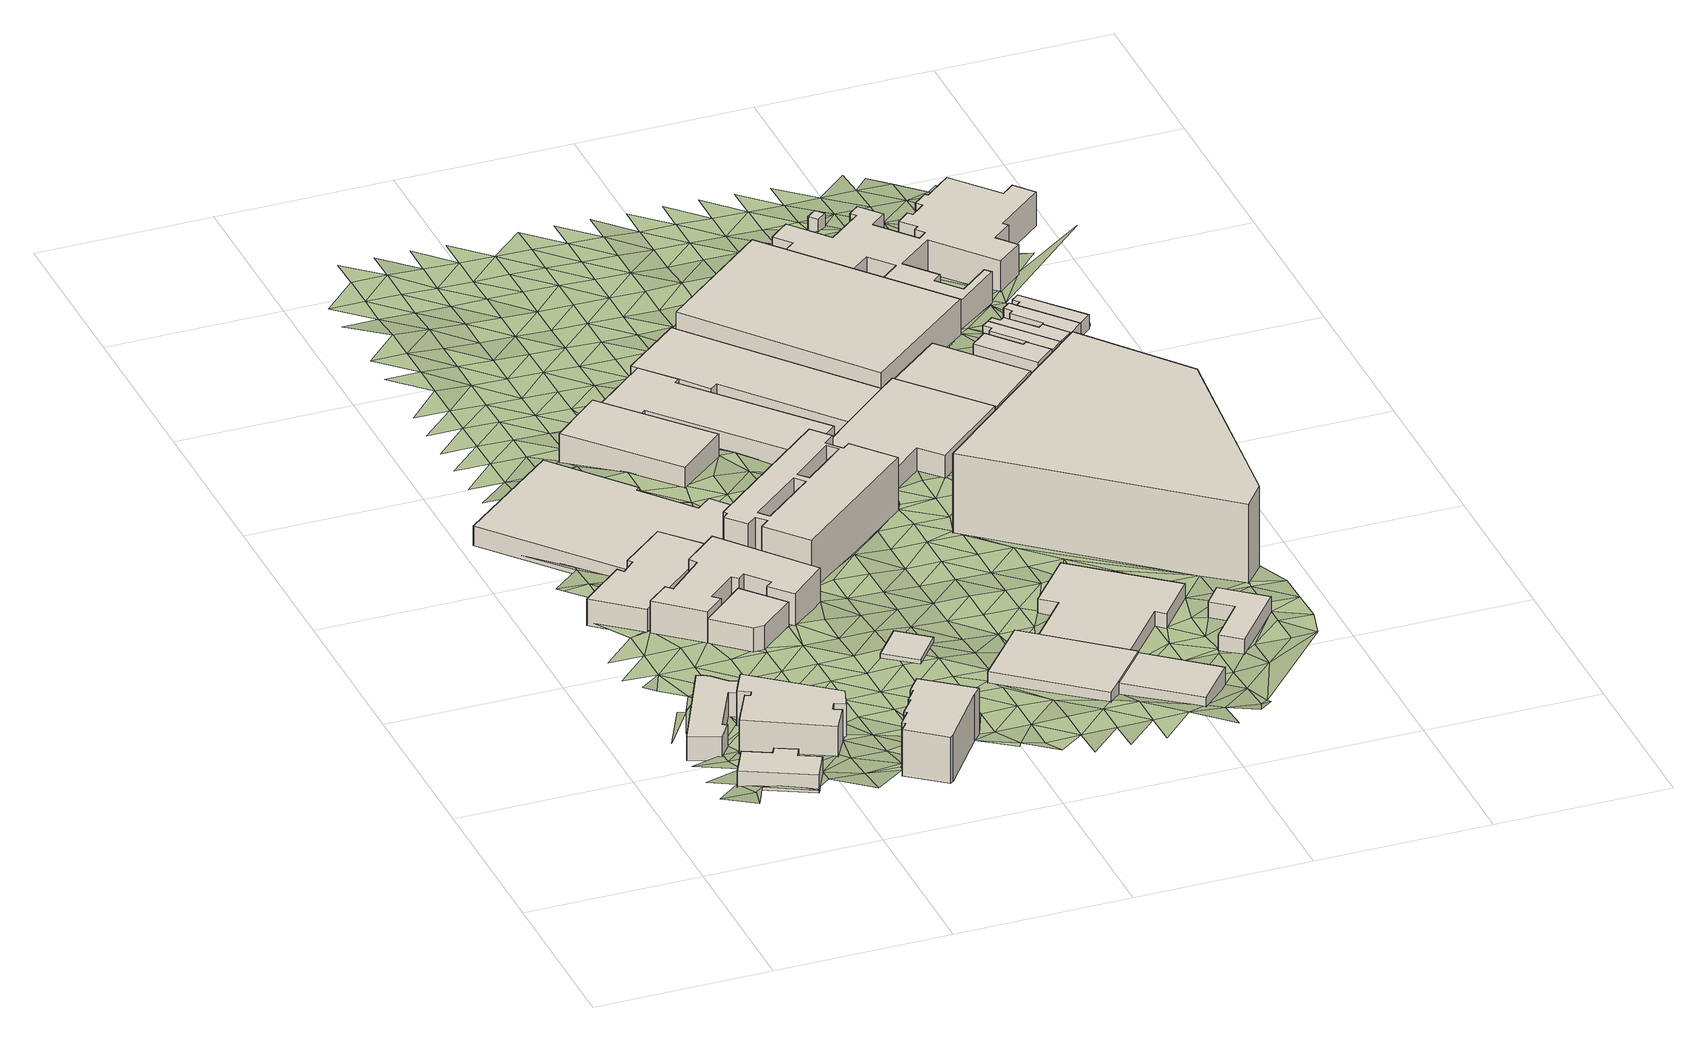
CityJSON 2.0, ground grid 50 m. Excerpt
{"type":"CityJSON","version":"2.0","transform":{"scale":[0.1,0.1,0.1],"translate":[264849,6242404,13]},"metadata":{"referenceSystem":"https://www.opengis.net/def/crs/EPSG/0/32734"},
"CityObjects":{
"building1":{"type":"Building","attributes":{"address":"2 Hares Avenue Salt River Cape Town","building":"house","building:levels":"1","footprint":{"type":"Polygon"},"plus_code":"C6XRXVXC+XCX","ground_height":28.37,"building_height":4.1,"roof_height":32.47},"geometry":[{"type":"Solid","lod":"1","boundaries":[[[[0,1,2,3]],[[1,4,5,2]],[[4,6,7,5]],[[6,8,9,7]],[[8,10,11,9]],[[10,12,13,11]],[[12,14,15,13]],[[14,0,3,15]],[[3,2,5,7,9,11,13,15]],[[14,12,10,8,6,4,1,0]]]]}]},
"building2":{"type":"Building","attributes":{"address":"320 Victoria Road Salt River Cape Town","building":"yes","building:levels":"2","footprint":{"type":"Polygon"},"plus_code":"C6XCX5XC+XGW","ground_height":25.75,"building_height":6.9,"roof_height":32.65},"geometry":[{"type":"Solid","lod":"1","boundaries":[[[[16,17,18,19]],[[17,20,21,18]],[[20,22,23,21]],[[22,24,25,23]],[[24,26,27,25]],[[26,28,29,27]],[[28,30,31,29]],[[30,32,33,31]],[[32,34,35,33]],[[34,36,37,35]],[[36,38,39,37]],[[38,16,19,39]],[[19,18,21,23,25,27,29,31,33,35,37,39]],[[38,36,34,32,30,28,26,24,22,20,17,16]]]]}]},
"building3":{"type":"Building","attributes":{"address":"326 Victoria Road Salt River Cape Town","building":"apartments","building:levels":"3","footprint":{"type":"Polygon"},"plus_code":"C7X9XWX3+X8V","ground_height":26.07,"building_height":9.7,"roof_height":35.77},"geometry":[{"type":"Solid","lod":"1","boundaries":[[[[17,16,19,40,41,18]],[[16,42,43,40,19]],[[42,44,45,43]],[[44,46,47,45]],[[46,48,49,47]],[[48,50,51,49]],[[50,52,53,51]],[[52,54,55,53]],[[54,56,57,55]],[[56,58,59,57]],[[58,60,61,59]],[[60,62,63,61]],[[62,17,18,41,63]],[[41,40,43,45,47,49,51,53,55,57,59,61,63]],[[62,60,58,56,54,52,50,48,46,44,42,16,17]]]]}]},
"building4":{"type":"Building","attributes":{"address":"255 Victoria Road Salt River Cape Town","building":"retail","building:levels":"2","footprint":{"type":"Polygon"},"plus_code":"C7X2XVXG+X8X","ground_height":24.14,"building_height":6.9,"roof_height":31.04},"geometry":[{"type":"Solid","lod":"1","boundaries":[[[[64,65,66,67]],[[65,68,69,66]],[[68,70,71,69]],[[70,72,73,71]],[[72,74,75,73]],[[74,76,77,75]],[[76,78,79,77]],[[78,80,81,79]],[[80,64,67,81]],[[67,66,69,71,73,75,77,79,81]],[[80,78,76,74,72,70,68,65,64]]]]}]},
"building5":{"type":"Building","attributes":{"address":"259 Victoria Road Salt River 7925 Salt River","building":"retail","building:levels":"2","footprint":{"type":"Polygon"},"plus_code":"C7XVXCXF+XVW","ground_height":24.9,"building_height":6.9,"roof_height":31.8},"geometry":[{"type":"Solid","lod":"1","boundaries":[[[[82,83,84,85]],[[83,86,87,84]],[[86,88,89,87]],[[88,90,91,89]],[[90,92,93,91]],[[92,82,85,93]],[[85,84,87,89,91,93]],[[92,90,88,86,83,82]]]]}]},
"building6":{"type":"Building","attributes":{"building":"commercial","building:levels":"4","footprint":{"type":"Polygon"},"plus_code":"C8XXXGXQ+XJV","ground_height":27.79,"building_height":12.5,"roof_height":40.29},"geometry":[{"type":"Solid","lod":"1","boundaries":[[[[94,95,96,97,98,99]],[[95,100,101,97,96]],[[100,102,103,101]],[[102,104,105,103]],[[104,106,107,105]],[[106,108,109,107]],[[108,110,111,109]],[[110,112,113,111]],[[112,114,115,113]],[[114,116,117,115]],[[116,118,119,117]],[[118,120,121,119]],[[120,122,123,121]],[[122,94,99,98,123]],[[98,97,101,103,105,107,109,111,113,115,117,119,121,123]],[[122,120,118,116,114,112,110,108,106,104,102,100,95,94]]]]}]},
"building7":{"type":"Building","attributes":{"address":"256 Victoria Road Salt River Cape Town","building":"office","building:levels":"3","footprint":{"type":"Polygon"},"plus_code":"C8X2X6XW+X4V","ground_height":24.19,"building_height":9.7,"roof_height":33.89},"geometry":[{"type":"Solid","lod":"1","boundaries":[[[[124,125,85,126,127,84]],[[125,128,129,126,85]],[[128,130,131,129]],[[130,132,133,131]],[[132,134,135,133]],[[134,136,137,135]],[[136,138,139,137]],[[138,140,141,139]],[[140,142,143,141]],[[142,144,66,145,143]],[[144,146,67,147,145,66]],[[146,148,149,147,67]],[[148,150,151,149]],[[150,152,153,151]],[[152,154,155,153]],[[154,124,84,127,155]],[[127,126,129,131,133,135,137,139,141,143,145,147,149,151,153,155]],[[154,152,150,148,146,144,142,140,138,136,134,132,130,128,125,124]]]]}]},
"building8":{"type":"Building","attributes":{"address":"Salt River Cape Town","building":"industrial","building:levels":"1","footprint":{"type":"Polygon"},"plus_code":"C6XRXCX5+X2R","ground_height":22.35,"building_height":4.1,"roof_height":26.45},"geometry":[{"type":"Solid","lod":"1","boundaries":[[[[156,157,158,159]],[[157,160,161,158]],[[160,162,163,161]],[[162,164,165,163]],[[164,166,167,165]],[[166,168,169,167]],[[168,170,171,169]],[[170,172,173,171]],[[172,174,175,173]],[[174,176,177,175]],[[176,178,179,177]],[[178,156,159,179]],[[159,158,161,163,165,167,169,171,173,175,177,179]],[[178,176,174,172,170,168,166,164,162,160,157,156]]]]}]},
"building9":{"type":"Building","attributes":{"address":"261 Victoria Road Salt River 7925 Cape Town","building":"roof","building:levels":"1","footprint":{"type":"Polygon"},"plus_code":"C9XGX5X5+X9V","ground_height":25.87,"bottom_roof_height":28.67,"roof_height":29.97},"geometry":[{"type":"Solid","lod":"1","boundaries":[[[[180,181,182,183]],[[181,184,185,182]],[[184,186,187,185]],[[186,180,183,187]],[[183,182,185,187]],[[186,184,181,180]]]]}]},
"building10":{"type":"Building","attributes":{"address":"55 Salt River Road Salt River 7925 Cape Town","building":"industrial","building:levels":"2","footprint":{"type":"Polygon"},"plus_code":"C8X6X8XW+XHW","ground_height":21.41,"building_height":6.9,"roof_height":28.31},"geometry":[{"type":"Solid","lod":"1","boundaries":[[[[188,189,190,191]],[[189,192,193,190]],[[192,194,195,193]],[[194,188,191,195]],[[191,190,193,195]],[[194,192,189,188]]]]}]},
"building11":{"type":"Building","attributes":{"address":"Manhattan Centre 60 Hopkins Street Salt River Cape Town","building":"industrial","building:levels":"5","footprint":{"type":"Polygon"},"plus_code":"C9XWX9X2+XWV","ground_height":22.79,"building_height":15.3,"roof_height":38.09},"geometry":[{"type":"Solid","lod":"1","boundaries":[[[[196,197,198,199]],[[197,200,201,198]],[[200,202,203,201]],[[202,204,205,203]],[[204,206,207,205]],[[206,208,209,207]],[[208,210,211,209]],[[210,212,213,211]],[[212,214,215,213]],[[214,216,217,215]],[[216,218,219,217]],[[218,220,221,219]],[[220,222,223,221]],[[222,196,199,223]],[[224,225,226,227]],[[225,228,229,226]],[[228,230,231,229]],[[230,224,227,231]],[[232,233,234,235]],[[233,236,237,234]],[[236,238,239,237]],[[238,232,235,239]],[[199,198,201,203,205,207,209,211,213,215,217,219,221,223],[227,226,229,231],[235,234,237,239]],[[222,220,218,216,214,212,210,208,206,204,202,200,197,196],[230,228,225,224],[238,236,233,232]]]]}]},
"building12":{"type":"Building","attributes":{"address":"261B Victoria Road Salt River Cape Town","building":"retail","building:levels":"1","footprint":{"type":"Polygon"},"plus_code":"CFX7XMXV+XHR","ground_height":24.7,"building_height":4.1,"roof_height":28.8},"geometry":[{"type":"Solid","lod":"1","boundaries":[[[[240,241,242,243,244,245]],[[241,246,247,243,242]],[[246,248,249,247]],[[248,250,251,249]],[[250,240,245,244,251]],[[244,243,247,249,251]],[[250,248,246,241,240]]]]}]},
"building13":{"type":"Building","attributes":{"address":"51 Salt River Road Salt River Cape Town","building":"industrial","building:levels":"2","footprint":{"type":"Polygon"},"plus_code":"C9XMX4XQ+X4R","ground_height":19.55,"building_height":6.9,"roof_height":26.45},"geometry":[{"type":"Solid","lod":"1","boundaries":[[[[252,253,254,255]],[[253,256,257,254]],[[256,258,259,257]],[[258,260,261,259]],[[260,262,263,261]],[[262,264,265,263]],[[264,266,267,265]],[[266,252,255,267]],[[255,254,257,259,261,263,265,267]],[[266,264,262,260,258,256,253,252]]]]}]},
"building14":{"type":"Building","attributes":{"address":"261 Victoria Road Salt River Cape Town","building":"retail","building:levels":"1","footprint":{"type":"Polygon"},"plus_code":"CGXFXPXP+X7V","ground_height":24.33,"building_height":4.1,"roof_height":28.43},"geometry":[{"type":"Solid","lod":"1","boundaries":[[[[268,269,270,245]],[[269,271,272,270]],[[271,273,274,272]],[[273,268,245,274]],[[245,270,272,274]],[[273,271,269,268]]]]}]},
"building15":{"type":"Building","attributes":{"address":"49 Salt River Road Salt River Cape Town","building":"industrial","building:levels":"2","footprint":{"type":"Polygon"},"plus_code":"CCX8X3XQ+XXV","ground_height":19.49,"building_height":6.9,"roof_height":26.39},"geometry":[{"type":"Solid","lod":"1","boundaries":[[[[275,276,267,255]],[[276,277,278,267]],[[277,279,280,278]],[[279,281,282,280]],[[281,283,284,282]],[[283,285,286,284]],[[285,287,288,286]],[[287,275,255,288]],[[255,267,278,280,282,284,286,288]],[[287,285,283,281,279,277,276,275]]]]}]},
"building16":{"type":"Building","attributes":{"building":"industrial","building:levels":"1","footprint":{"type":"Polygon"},"plus_code":"CGX9XXXM+X8R","ground_height":22.52,"building_height":4.1,"roof_height":26.62},"geometry":[{"type":"Solid","lod":"1","boundaries":[[[[289,290,291,292]],[[290,293,294,291]],[[293,295,296,294]],[[295,297,298,296]],[[297,299,300,298]],[[299,301,302,300]],[[301,303,304,302]],[[303,289,292,304]],[[292,291,294,296,298,300,302,304]],[[303,301,299,297,295,293,290,289]]]]}]},
"building17":{"type":"Building","attributes":{"address":"48 Hopkins Street Salt River Cape Town","building":"industrial","building:levels":"2","footprint":{"type":"Polygon"},"plus_code":"CFXMX5XC+XHR","ground_height":21.11,"building_height":6.9,"roof_height":28.01},"geometry":[{"type":"Solid","lod":"1","boundaries":[[[[305,306,307,308,309,310]],[[306,311,312,313,308,307]],[[311,314,315,316,313,312]],[[314,317,318,316,315]],[[317,319,320,318]],[[319,321,322,320]],[[321,323,324,322]],[[323,325,326,324]],[[325,327,328,326]],[[327,305,310,309,328]],[[309,308,313,316,318,320,322,324,326,328]],[[327,325,323,321,319,317,314,311,306,305]]]]}]},
"building18":{"type":"Building","attributes":{"building":"yes","building:levels":"1","footprint":{"type":"Polygon"},"plus_code":"CHXWX2XQ+X2V","ground_height":23.07,"building_height":4.1,"roof_height":27.17},"geometry":[{"type":"Solid","lod":"1","boundaries":[[[[329,330,331,332]],[[330,333,334,331]],[[333,335,336,334]],[[335,337,338,336]],[[337,339,340,338]],[[339,329,332,340]],[[332,331,334,336,338,340]],[[339,337,335,333,330,329]]]]}]},
"building19":{"type":"Building","attributes":{"address":"45 Salt River Road Salt River 7925 Cape Town","building":"yes","building:levels":"3","social_facility":"workshop","footprint":{"type":"Polygon"},"plus_code":"CFXFXRX4+XHX","ground_height":19.61,"building_height":9.7,"roof_height":29.31},"geometry":[{"type":"Solid","lod":"1","boundaries":[[[[341,342,343,344]],[[342,345,346,343]],[[345,347,348,346]],[[347,341,344,348]],[[344,343,346,348]],[[347,345,342,341]]]]}]},
"building20":{"type":"Building","attributes":{"address":"The Herringbone Salt River Cape Town","building":"construction","building:levels":"8","building:flats":"398","footprint":{"type":"Polygon"},"plus_code":"CHXPXVXH+X4W","ground_height":21.78,"building_height":23.7,"roof_height":45.48},"geometry":[{"type":"Solid","lod":"1","boundaries":[[[[349,350,351,352]],[[350,353,354,351]],[[353,355,356,354]],[[355,357,358,356]],[[357,349,352,358]],[[352,351,354,356,358]],[[357,355,353,350,349]]]]}]},
"building21":{"type":"Building","attributes":{"address":"46 Hopkins Street Salt River Cape Town","building":"industrial","building:levels":"2","footprint":{"type":"Polygon"},"plus_code":"CGXMX7X9+XVR","ground_height":20.31,"building_height":6.9,"roof_height":27.21},"geometry":[{"type":"Solid","lod":"1","boundaries":[[[[359,360,361,362]],[[360,363,364,361]],[[363,365,366,364]],[[365,359,362,366]],[[362,361,364,366]],[[365,363,360,359]]]]}]},
"building22":{"type":"Building","attributes":{"address":"44 Hopkins Street Salt River Cape Town","building":"house","building:levels":"1","footprint":{"type":"Polygon"},"plus_code":"CHXPXMXG+X2R","ground_height":19.87,"building_height":4.1,"roof_height":23.97},"geometry":[{"type":"Solid","lod":"1","boundaries":[[[[367,368,369,370,371,372]],[[368,373,374,370,369]],[[373,375,376,374]],[[375,377,378,376]],[[377,379,380,378]],[[379,367,372,371,380]],[[371,370,374,376,378,380]],[[379,377,375,373,368,367]]]]}]},
"building23":{"type":"Building","attributes":{"building":"yes","building:levels":"1","footprint":{"type":"Polygon"},"plus_code":"CGXHXGX5+X9X","ground_height":15.42,"building_height":4.1,"roof_height":19.52},"geometry":[{"type":"Solid","lod":"1","boundaries":[[[[381,382,383,384]],[[382,385,386,383]],[[385,387,388,386]],[[387,381,384,388]],[[384,383,386,388]],[[387,385,382,381]]]]}]},
"building24":{"type":"Building","attributes":{"address":"42 Hopkins Street Salt River Cape Town","building":"house","building:levels":"1","footprint":{"type":"Polygon"},"plus_code":"CHXRXHX9+XGV","ground_height":19.3,"building_height":4.1,"roof_height":23.4},"geometry":[{"type":"Solid","lod":"1","boundaries":[[[[389,390,391,372]],[[390,392,393,391]],[[392,394,395,393]],[[394,396,397,395]],[[396,398,399,397]],[[398,400,401,399]],[[400,402,369,401]],[[402,389,372,369]],[[372,391,393,395,397,399,401,369]],[[402,400,398,396,394,392,390,389]]]]}]},
"building25":{"type":"Building","attributes":{"address":"40 Hopkins Street Salt River Cape Town","building":"house","building:levels":"1","footprint":{"type":"Polygon"},"plus_code":"CHXXXXXQ+X3V","ground_height":19.3,"building_height":4.1,"roof_height":23.4},"geometry":[{"type":"Solid","lod":"1","boundaries":[[[[403,404,391,393]],[[404,405,406,407,391]],[[405,408,409,410,407,406]],[[408,411,412,410,409]],[[411,413,414,412]],[[413,415,416,414]],[[415,417,418,416]],[[417,403,393,418]],[[393,391,407,410,412,414,416,418]],[[417,415,413,411,408,405,404,403]]]]}]},
"building26":{"type":"Building","attributes":{"address":"Salt River Road Salt River Cape Town","building":"civic","building:levels":"3","footprint":{"type":"Polygon"},"plus_code":"CJX2X6XW+XQW","ground_height":17.28,"building_height":9.7,"roof_height":26.98},"geometry":[{"type":"Solid","lod":"1","boundaries":[[[[419,420,421,422]],[[420,423,424,421]],[[423,425,426,424]],[[425,427,428,426]],[[427,429,430,428]],[[429,431,432,430]],[[431,433,434,432]],[[433,435,436,434]],[[435,437,438,436]],[[437,439,440,438]],[[439,441,442,440]],[[441,443,444,442]],[[443,445,446,444]],[[445,447,448,446]],[[447,449,450,448]],[[449,451,452,450]],[[451,453,454,452]],[[453,455,456,454]],[[455,457,458,456]],[[457,459,460,458]],[[459,461,462,460]],[[461,463,464,462]],[[463,465,466,464]],[[465,467,468,466]],[[467,469,470,468]],[[469,471,472,470]],[[471,473,474,472]],[[473,475,476,474]],[[475,477,478,476]],[[477,479,480,478]],[[479,481,482,480]],[[481,483,484,482]],[[483,485,486,484]],[[485,487,488,486]],[[487,489,490,488]],[[489,491,492,490]],[[491,493,494,492]],[[493,495,496,494]],[[495,497,498,496]],[[497,499,500,498]],[[499,501,502,500]],[[501,419,422,502]],[[422,421,424,426,428,430,432,434,436,438,440,442,444,446,448,450,452,454,456,458,460,462,464,466,468,470,472,474,476,478,480,482,484,486,488,490,492,494,496,498,500,502]],[[501,499,497,495,493,491,489,487,485,483,481,479,477,475,473,471,469,467,465,463,461,459,457,455,453,451,449,447,445,443,441,439,437,435,433,431,429,427,425,423,420,419]]]]}]},
"building27":{"type":"Building","attributes":{"address":"38 Hopkins Street Salt River Cape Town","building":"house","building:levels":"1","footprint":{"type":"Polygon"},"plus_code":"CJX6XFX8+X7X","ground_height":18.99,"building_height":4.1,"roof_height":23.09},"geometry":[{"type":"Solid","lod":"1","boundaries":[[[[405,503,504,406]],[[503,505,506,504]],[[505,507,508,506]],[[507,509,510,508]],[[509,511,512,510]],[[511,513,514,512]],[[513,515,516,514]],[[515,408,409,516]],[[408,405,406,409]],[[406,504,506,508,510,512,514,516,409]],[[408,515,513,511,509,507,505,503,405]]]]}]},
"building28":{"type":"Building","attributes":{"address":"36 Hopkins Street Salt River Cape Town","building":"house","building:levels":"1","footprint":{"type":"Polygon"},"plus_code":"CJXFX9XX+X9V","ground_height":18.99,"building_height":4.1,"roof_height":23.09},"geometry":[{"type":"Solid","lod":"1","boundaries":[[[[503,517,518,504]],[[517,519,520,518]],[[519,521,522,520]],[[521,523,524,522]],[[523,505,506,524]],[[505,503,504,506]],[[504,518,520,522,524,506]],[[505,523,521,519,517,503]]]]}]},
"terrain1":{"type":"TINRelief","geometry":[{"type":"CompositeSurface","lod":"1","boundaries":[[[525,526,527]],[[527,528,525]],[[528,14,529]],[[530,527,526]],[[530,528,527]],[[14,531,532]],[[531,533,532]],[[534,528,530]],[[535,528,534]],[[533,531,536]],[[537,534,530]],[[538,539,540]],[[531,14,541]],[[533,536,542]],[[543,544,14]],[[536,531,541]],[[545,28,538]],[[541,14,544]],[[535,534,537]],[[542,546,547]],[[542,536,546]],[[548,549,550]],[[544,551,541]],[[552,553,538]],[[552,538,28]],[[554,547,546]],[[555,547,554]],[[556,548,557]],[[552,28,553]],[[553,548,550]],[[558,559,535]],[[560,541,551]],[[551,561,560]],[[536,541,562]],[[561,559,560]],[[553,28,26]],[[563,557,564]],[[565,555,554]],[[546,566,554]],[[554,567,565]],[[546,568,566]],[[565,567,555]],[[569,548,553]],[[553,26,569]],[[560,562,541]],[[559,558,570]],[[26,24,569]],[[559,562,560]],[[571,570,558]],[[22,569,24]],[[572,557,548]],[[569,573,548]],[[564,574,575]],[[564,557,576]],[[570,577,559]],[[548,573,572]],[[562,559,577]],[[22,578,569]],[[20,578,22]],[[20,17,578]],[[572,576,557]],[[579,580,581]],[[564,576,574]],[[582,583,575]],[[584,570,571]],[[573,569,585]],[[580,583,581]],[[569,578,585]],[[579,581,586]],[[562,577,587]],[[17,588,578]],[[577,570,589]],[[573,590,572]],[[591,574,576]],[[583,582,581]],[[572,590,576]],[[592,570,584]],[[593,594,586]],[[585,595,573]],[[596,597,587]],[[589,570,592]],[[598,599,593]],[[17,600,588]],[[577,601,587]],[[573,595,590]],[[587,602,596]],[[589,601,577]],[[603,581,582]],[[585,578,604]],[[581,598,586]],[[605,592,584]],[[606,578,588]],[[592,605,589]],[[602,587,607]],[[598,593,586]],[[608,582,609]],[[603,598,581]],[[601,607,587]],[[578,606,604]],[[608,603,582]],[[610,574,591]],[[611,595,585]],[[612,601,589]],[[607,600,602]],[[590,595,613]],[[614,612,589]],[[585,604,611]],[[615,588,600]],[[616,591,617]],[[612,618,601]],[[607,601,618]],[[600,607,619]],[[595,611,613]],[[620,599,156]],[[621,606,588]],[[619,615,600]],[[622,623,620]],[[624,618,612]],[[621,588,615]],[[618,104,607]],[[603,68,598]],[[606,625,604]],[[591,616,610]],[[607,626,619]],[[611,627,613]],[[622,628,629]],[[92,630,631]],[[626,607,104]],[[606,621,625]],[[106,104,618]],[[632,611,604]],[[619,633,615]],[[611,632,627]],[[92,634,630]],[[635,628,636]],[[626,633,619]],[[68,637,598]],[[604,625,632]],[[156,622,620]],[[626,104,102]],[[615,638,621]],[[639,640,636]],[[638,615,633]],[[102,633,626]],[[634,92,641]],[[642,627,632]],[[621,643,625]],[[644,628,622]],[[92,645,641]],[[642,646,627]],[[647,622,156]],[[648,639,649]],[[638,643,621]],[[645,650,641]],[[651,637,68]],[[644,622,647]],[[92,646,645]],[[625,652,632]],[[653,636,628]],[[633,102,654]],[[650,645,655]],[[654,638,633]],[[656,657,649]],[[652,625,643]],[[68,144,651]],[[632,658,642]],[[646,658,645]],[[659,102,660]],[[659,654,102]],[[628,644,653]],[[642,658,646]],[[661,639,636]],[[651,662,663]],[[144,662,651]],[[632,664,658]],[[664,632,652]],[[156,665,647]],[[662,666,663]],[[643,638,667]],[[144,666,662]],[[656,668,669]],[[661,636,653]],[[638,654,670]],[[647,671,644]],[[672,649,639]],[[673,666,144]],[[660,674,675]],[[665,156,676]],[[677,676,156]],[[638,670,667]],[[643,678,652]],[[647,665,671]],[[660,679,659]],[[144,680,673]],[[681,658,664]],[[639,661,672]],[[668,682,683]],[[684,666,673]],[[674,685,675]],[[686,685,674]],[[687,656,649]],[[644,688,653]],[[654,659,689]],[[690,684,673]],[[644,671,688]],[[691,683,682]],[[643,667,678]],[[660,675,679]],[[680,692,673]],[[656,687,668]],[[652,693,664]],[[144,694,680]],[[694,658,681]],[[670,654,689]],[[687,649,672]],[[659,679,689]],[[653,695,661]],[[680,696,692]],[[677,697,676]],[[698,665,676]],[[652,678,693]],[[695,653,688]],[[665,698,671]],[[692,696,699]],[[700,682,668]],[[701,681,664]],[[680,702,696]],[[697,698,676]],[[691,703,704]],[[685,705,675]],[[661,706,672]],[[670,707,667]],[[668,687,700]],[[708,709,677]],[[694,702,680]],[[699,696,710]],[[689,711,670]],[[712,666,684]],[[679,675,713]],[[706,661,695]],[[685,714,715]],[[664,693,701]],[[685,715,705]],[[697,677,709]],[[678,667,707]],[[694,681,701]],[[696,702,716]],[[703,717,718]],[[670,711,707]],[[708,719,709]],[[194,688,671]],[[672,720,687]],[[721,691,682]],[[679,713,689]],[[682,700,722]],[[675,705,713]],[[694,716,702]],[[698,723,671]],[[706,720,672]],[[724,718,717]],[[691,721,703]],[[695,688,194]],[[721,682,722]],[[697,723,698]],[[694,725,716]],[[689,726,711]],[[687,727,700]],[[693,678,728]],[[678,707,729]],[[694,701,725]],[[730,715,714]],[[697,709,723]],[[719,731,709]],[[732,706,695]],[[705,715,730]],[[727,687,720]],[[733,689,713]],[[734,717,703]],[[726,689,733]],[[678,729,728]],[[722,700,735]],[[736,701,693]],[[737,707,711]],[[738,739,740]],[[716,725,741]],[[703,721,734]],[[732,695,194]],[[726,737,711]],[[735,700,727]],[[720,706,742]],[[736,725,701]],[[713,705,743]],[[706,732,744]],[[709,731,745]],[[693,728,736]],[[746,705,730]],[[712,684,747]],[[748,724,717]],[[722,749,721]],[[750,729,707]],[[709,745,723]],[[717,734,751]],[[731,712,752]],[[733,713,743]],[[706,744,742]],[[735,749,722]],[[750,707,737]],[[705,746,743]],[[752,745,731]],[[743,726,733]],[[753,732,194]],[[724,748,754]],[[720,755,727]],[[748,717,751]],[[756,716,741]],[[744,732,753]],[[729,757,728]],[[721,758,734]],[[759,741,725]],[[730,760,761]],[[725,736,762]],[[763,740,739]],[[753,194,764]],[[720,742,755]],[[729,750,757]],[[749,758,721]],[[745,765,723]],[[735,727,766]],[[725,762,759]],[[737,726,767]],[[764,194,768]],[[752,712,747]],[[730,769,746]],[[751,734,770]],[[768,753,764]],[[753,771,744]],[[728,772,736]],[[727,755,766]],[[773,728,757]],[[758,770,734]],[[684,206,747]],[[745,752,774]],[[775,749,735]],[[776,726,743]],[[746,769,743]],[[750,737,767]],[[730,761,769]],[[741,759,756]],[[723,765,777]],[[744,778,742]],[[751,779,748]],[[777,768,194]],[[762,736,772]],[[728,773,772]],[[749,775,758]],[[752,747,774]],[[735,766,775]],[[751,770,779]],[[767,726,241]],[[755,742,778]],[[757,750,780]],[[781,765,745]],[[756,782,716]],[[744,771,778]],[[783,768,784]],[[748,785,786]],[[757,780,773]],[[769,776,743]],[[787,770,758]],[[759,762,788]],[[789,790,761]],[[785,748,779]],[[767,780,750]],[[781,745,774]],[[772,791,762]],[[753,252,771]],[[777,784,768]],[[787,758,775]],[[781,777,765]],[[792,766,755]],[[769,761,790]],[[788,756,759]],[[755,778,793]],[[762,791,788]],[[794,783,784]],[[795,779,770]],[[796,797,798]],[[766,792,775]],[[772,773,799]],[[755,793,792]],[[780,800,773]],[[241,780,767]],[[770,787,795]],[[778,771,801]],[[784,777,794]],[[802,774,747]],[[769,803,776]],[[716,782,804]],[[781,794,777]],[[773,800,799]],[[769,790,803]],[[805,756,788]],[[252,801,771]],[[785,779,806]],[[781,774,802]],[[772,807,791]],[[779,795,808]],[[793,778,809]],[[787,775,810]],[[811,783,794]],[[792,812,775]],[[756,805,782]],[[813,780,241]],[[809,778,801]],[[803,814,776]],[[785,806,815]],[[206,802,747]],[[816,798,797]],[[779,808,806]],[[772,799,807]],[[817,813,241]],[[787,810,795]],[[791,818,788]],[[819,790,820]],[[810,775,812]],[[781,811,794]],[[780,821,800]],[[793,822,792]],[[819,803,790]],[[781,802,811]],[[793,809,823]],[[791,807,818]],[[268,817,241]],[[808,795,824]],[[825,805,788]],[[821,780,813]],[[800,826,799]],[[793,823,822]],[[810,824,795]],[[792,827,812]],[[206,828,802]],[[829,814,803]],[[825,788,818]],[[830,831,832]],[[807,799,826]],[[782,805,833]],[[811,802,828]],[[834,835,836]],[[800,821,826]],[[837,813,817]],[[836,835,838]],[[828,206,838]],[[806,808,839]],[[792,822,827]],[[824,840,808]],[[285,809,801]],[[819,829,803]],[[841,810,812]],[[833,805,825]],[[821,813,842]],[[843,838,835]],[[817,268,844]],[[839,845,806]],[[823,809,846]],[[818,807,847]],[[838,848,828]],[[808,840,839]],[[838,843,848]],[[827,841,812]],[[847,807,826]],[[828,849,811]],[[842,813,837]],[[833,804,782]],[[822,823,846]],[[850,824,810]],[[835,851,843]],[[830,852,853]],[[830,832,854]],[[855,825,818]],[[824,850,840]],[[829,819,856]],[[810,841,850]],[[847,855,818]],[[809,285,846]],[[835,804,851]],[[856,819,857]],[[827,822,858]],[[842,859,821]],[[859,826,821]],[[860,848,843]],[[861,833,825]],[[862,844,268]],[[822,846,858]],[[851,860,843]],[[830,854,852]],[[811,849,854]],[[863,839,840]],[[864,848,860]],[[859,847,826]],[[855,865,825]],[[828,866,849]],[[865,861,825]],[[840,850,863]],[[833,867,804]],[[841,827,868]],[[853,852,866]],[[268,869,862]],[[827,858,870]],[[867,833,861]],[[871,851,804]],[[846,872,858]],[[872,846,285]],[[844,862,873]],[[841,868,850]],[[874,855,847]],[[839,863,875]],[[868,827,870]],[[876,847,859]],[[289,859,842]],[[829,856,877]],[[871,860,851]],[[871,804,867]],[[273,869,268]],[[855,874,865]],[[854,866,852]],[[839,875,878]],[[847,876,874]],[[866,854,849]],[[879,862,869]],[[861,865,874]],[[850,880,863]],[[881,882,856]],[[858,883,870]],[[872,883,858]],[[868,880,850]],[[273,829,877]],[[884,872,285]],[[873,862,879]],[[859,289,876]],[[873,885,844]],[[882,877,856]],[[871,886,860]],[[875,863,887]],[[861,888,867]],[[880,887,863]],[[889,882,881]],[[860,886,890]],[[891,868,870]],[[892,870,883]],[[869,273,893]],[[875,894,878]],[[871,867,888]],[[876,895,874]],[[876,289,895]],[[879,869,896]],[[889,897,882]],[[897,877,882]],[[887,894,875]],[[892,891,870]],[[898,872,884]],[[871,899,886]],[[877,893,273]],[[900,880,868]],[[893,896,869]],[[895,289,901]],[[902,873,879]],[[311,884,285]],[[873,903,885]],[[899,890,886]],[[289,904,901]],[[880,900,887]],[[899,871,888]],[[868,891,900]],[[902,879,896]],[[873,905,903]],[[906,877,897]],[[892,883,907]],[[883,872,908]],[[888,861,909]],[[861,874,910]],[[905,873,902]],[[872,898,911]],[[912,894,887]],[[913,895,901]],[[893,877,906]],[[912,887,900]],[[913,901,904]],[[914,899,888]],[[893,915,896]],[[891,892,916]],[[884,311,898]],[[303,904,289]],[[917,918,894]],[[905,919,903]],[[896,915,902]],[[915,893,906]],[[891,916,900]],[[894,912,917]],[[892,907,916]],[[895,910,874]],[[908,907,883]],[[919,303,903]],[[914,888,909]],[[914,920,899]],[[905,902,921]],[[919,905,330]],[[904,922,913]],[[311,911,898]],[[912,900,923]],[[906,924,915]],[[916,925,900]],[[910,895,913]],[[904,303,922]],[[905,921,330]],[[908,872,347]],[[912,923,917]],[[906,897,926]],[[923,900,925]],[[920,914,909]],[[927,919,330]],[[928,911,311]],[[919,927,303]],[[929,916,907]],[[910,930,861]],[[931,917,932]],[[933,924,906]],[[910,913,922]],[[915,924,934]],[[923,932,917]],[[929,907,908]],[[899,920,935]],[[936,925,916]],[[861,937,909]],[[910,922,303]],[[938,303,927]],[[916,929,936]],[[939,923,925]],[[938,910,303]],[[940,924,933]],[[920,909,941]],[[933,906,926]],[[928,365,911]],[[923,939,932]],[[934,924,940]],[[939,925,936]],[[929,908,347]],[[942,938,927]],[[943,944,932]],[[934,945,927]],[[935,920,941]],[[932,939,943]],[[938,930,910]],[[945,942,927]],[[933,926,940]],[[946,936,929]],[[947,929,347]],[[930,938,942]],[[939,936,946]],[[929,947,946]],[[935,941,948]],[[940,949,934]],[[949,940,926]],[[911,365,950]],[[909,937,941]],[[947,347,951]],[[952,945,934]],[[943,939,953]],[[954,951,347]],[[952,942,945]],[[939,946,953]],[[952,934,949]],[[941,955,948]],[[347,956,954]],[[957,958,943]],[[959,930,942]],[[954,960,951]],[[948,961,935]],[[953,957,943]],[[947,962,946]],[[962,947,951]],[[911,950,963]],[[959,942,952]],[[347,964,956]],[[959,965,930]],[[966,953,946]],[[365,967,950]],[[937,955,941]],[[955,961,948]],[[966,946,962]],[[963,964,347]],[[961,967,365]],[[968,957,953]],[[953,966,969]],[[950,967,970]],[[964,971,956]],[[957,968,972]],[[953,969,968]],[[970,967,973]],[[967,961,973]],[[964,974,975]],[[963,974,964]],[[976,966,962]],[[962,977,978]],[[955,937,979]],[[961,955,980]],[[964,975,971]],[[981,950,970]],[[979,980,955]],[[962,978,976]],[[966,382,969]],[[973,982,970]],[[950,981,963]],[[982,973,961]],[[974,963,983]],[[981,970,375]],[[969,984,968]],[[966,976,382]],[[982,961,980]],[[977,985,978]],[[984,969,382]],[[981,375,986]],[[981,987,963]],[[979,937,988]],[[963,989,983]],[[990,968,991]],[[986,987,981]],[[976,978,992]],[[375,993,986]],[[994,982,980]],[[987,995,963]],[[980,979,988]],[[987,986,996]],[[963,995,989]],[[991,968,984]],[[937,997,988]],[[998,382,976]],[[985,992,978]],[[993,999,986]],[[937,357,997]],[[1000,1001,1002]],[[1002,1001,1003]],[[989,995,417]],[[986,999,1004]],[[994,1005,982]],[[381,984,382]],[[1000,1006,1007]],[[980,1008,994]],[[998,976,1009]],[[1009,976,992]],[[1010,983,989]],[[1008,980,988]],[[1006,1011,1007]],[[989,417,509]],[[417,1012,1013]],[[998,1009,1014]],[[984,1015,991]],[[984,381,1015]],[[1009,992,1016]],[[1011,1017,1007]],[[994,1018,1005]],[[1019,997,357]],[[1020,1000,1002]],[[989,509,1021]],[[1002,1003,1020]],[[509,417,1013]],[[1018,994,1008]],[[1015,381,1014]],[[988,997,1022]],[[1020,1006,1000]],[[1021,1010,989]],[[1023,997,1019]],[[1014,1009,1015]],[[1024,1025,1026]],[[1027,1028,991]],[[513,509,1013]],[[983,1010,1029]],[[1026,1030,1031]],[[1024,1026,1031]],[[390,1005,1018]],[[1008,988,1022]],[[1013,1032,513]],[[991,1015,1027]],[[1022,997,1023]],[[509,513,511]],[[1033,1032,1013]],[[1011,1006,1034]],[[1035,1016,1025]],[[507,1021,509]],[[1009,1016,1036]],[[1031,1030,1037]],[[1024,1031,1038]],[[1010,1021,507]],[[1006,1020,1034]],[[1038,1039,1024]],[[1017,1011,1034]],[[1024,1040,1025]],[[390,1018,1041]],[[1038,1031,1039]],[[1033,1042,1032]],[[1008,1043,1018]],[[1009,1036,1015]],[[521,1010,507]],[[1035,1036,1016]],[[1025,1040,1035]],[[523,507,505]],[[1041,1044,390]],[[1022,1043,1008]],[[523,521,507]],[[521,1045,1010]],[[1029,1010,1045]],[[1027,1015,1046]],[[1041,1018,1047]],[[1034,1048,1017]],[[521,1049,1045]],[[1048,1020,1029]],[[1034,1020,1048]],[[1043,1047,1018]],[[1036,1046,1015]],[[1035,1040,1050]],[[1029,1045,1048]],[[1040,1051,1052]],[[1035,1050,1036]],[[1045,1049,1053]],[[1044,1041,1054]],[[1052,1050,1040]],[[1055,1027,1046]],[[1041,1047,1054]],[[1056,1044,1054]],[[1049,1057,1053]],[[1036,1050,1058]],[[1045,1053,1059]],[[1060,1027,1055]],[[1048,1045,1061]],[[1046,1036,1062]],[[1036,1058,1063]],[[1057,1064,1053]],[[1064,1059,1053]],[[1046,1062,1055]],[[1036,1063,1062]],[[1065,1063,1058]],[[1066,1067,1061]],[[467,1063,1065]],[[1068,1069,1055]],[[1055,1062,1068]],[[1062,1063,467]],[[1070,1066,1061]],[[1061,1045,1071]],[[1072,1069,1068]],[[1072,1068,1062]],[[1070,1073,1066]],[[1062,467,1074]],[[1062,1074,1072]],[[1074,467,1075]],[[467,465,1075]],[[1072,1074,1076]],[[465,1077,1075]],[[1078,1074,1075]],[[1078,1075,1077]],[[1076,1074,1078]]]}]}
},
"vertices":[
[162,171,141],[353,76,141],[353,76,195],[162,171,195],[395,159,141],[395,159,195],[336,188,141],[336,188,195],[350,215,141],[350,215,195],[292,244,141],[292,244,195],[281,223,141],[281,223,195],[207,260,141],[207,260,195],
[304,529,123],[324,567,123],[324,567,196],[304,529,196],[331,583,123],[331,583,196],[305,592,123],[305,592,196],[267,633,123],[267,633,196],[250,645,123],[250,645,196],[233,650,123],[233,650,196],[101,377,123],[101,377,196],[186,342,123],[186,342,196],[221,393,123],[221,393,196],[208,399,123],[208,399,196],[280,541,123],[280,541,196],
[304,529,228],[324,567,228],[285,492,123],[285,492,228],[318,473,123],[318,473,228],[311,458,123],[311,458,228],[296,465,123],[296,465,228],[239,355,123],[239,355,228],[466,232,123],[466,232,228],[507,307,123],[507,307,228],[484,318,123],[484,318,228],[496,343,123],[496,343,228],[525,329,123],[525,329,228],[546,391,123],[546,391,228],
[415,1172,99],[514,1258,99],[514,1258,180],[415,1172,180],[408,1375,99],[408,1375,180],[282,1268,99],[282,1268,180],[292,1256,99],[292,1256,180],[256,1221,99],[256,1221,180],[242,1238,99],[242,1238,180],[116,1129,99],[116,1129,180],[242,1023,99],[242,1023,180],
[424,962,115],[367,912,115],[367,912,188],[424,962,188],[460,827,115],[460,827,188],[493,827,115],[493,827,188],[593,914,115],[593,914,188],[496,1025,115],[496,1025,188],
[701,17,132],[824,181,132],[824,181,213],[824,181,273],[701,17,273],[701,17,213],[848,210,132],[848,210,273],[715,312,132],[715,312,273],[678,265,132],[678,265,273],[685,260,132],[685,260,273],[657,223,132],[657,223,273],[662,219,132],[662,219,273],[624,170,132],[624,170,273],[632,165,132],[632,165,273],[599,122,132],[599,122,273],[608,115,132],[608,115,273],[588,90,132],[588,90,273],[692,9,132],[692,9,273],
[367,912,105],[424,962,105],[424,962,209],[367,912,209],[405,980,105],[405,980,209],[487,1052,105],[487,1052,209],[503,1036,105],[503,1036,209],[522,1053,105],[522,1053,209],[575,991,105],[575,991,209],[555,975,105],[555,975,209],[610,913,105],[610,913,209],[718,1010,105],[718,1010,209],[514,1258,105],[514,1258,209],[415,1172,105],[415,1172,209],[431,1150,105],[431,1150,209],[326,1051,105],[326,1051,209],[310,1069,105],[310,1069,209],[248,1017,105],[248,1017,209],
[287,1881,74],[0,1642,74],[0,1642,134],[287,1881,134],[298,1291,74],[298,1291,134],[409,1385,74],[409,1385,134],[461,1329,74],[461,1329,134],[480,1345,74],[480,1345,134],[529,1286,74],[529,1286,134],[711,1437,74],[711,1437,134],[618,1549,74],[618,1549,134],[576,1514,74],[576,1514,134],[458,1655,74],[458,1655,134],[469,1664,74],[469,1664,134],
[806,711,157],[732,617,157],[732,617,170],[806,711,170],[818,551,157],[818,551,170],[891,643,157],[891,643,170],
[362,1960,62],[605,1685,62],[605,1685,153],[362,1960,153],[745,1808,62],[745,1808,153],[502,2083,62],[502,2083,153],
[1079,1383,89],[984,1494,89],[984,1494,251],[1079,1383,251],[964,1477,89],[964,1477,251],[929,1518,89],[929,1518,251],[960,1545,89],[960,1545,251],[915,1597,89],[915,1597,251],[558,1294,89],[558,1294,251],[566,1284,89],[566,1284,251],[550,1270,89],[550,1270,251],[597,1215,89],[597,1215,251],[627,1240,89],[627,1240,251],[650,1213,89],[650,1213,251],[626,1192,89],[626,1192,251],[721,1080,89],[721,1080,251],[790,1386,89],[814,1358,89],[814,1358,251],[790,1386,251],[665,1232,89],[665,1232,251],[641,1260,89],[641,1260,251],[926,1505,89],[951,1477,89],[951,1477,251],[926,1505,251],[829,1372,89],[829,1372,251],[805,1399,89],[805,1399,251],
[1367,406,99],[1106,620,99],[1106,620,154],[1106,620,158],[1367,406,158],[1367,406,154],[967,453,99],[967,453,158],[1227,239,99],[1227,239,158],[1265,284,99],[1265,284,158],
[679,2218,59],[525,2086,59],[525,2086,134],[679,2218,134],[601,1999,59],[601,1999,134],[620,2015,59],[620,2015,134],[928,1660,59],[928,1660,134],[1049,1765,59],[1049,1765,134],[744,2115,59],[744,2115,134],[758,2127,59],[758,2127,134],
[1367,406,101],[1265,284,101],[1265,284,154],[1450,134,101],[1450,134,154],[1550,256,101],[1550,256,154],
[679,2218,50],[758,2127,50],[819,2051,50],[819,2051,134],[841,2069,50],[841,2069,134],[1098,1762,50],[1098,1762,134],[1239,1885,50],[1239,1885,134],[833,2372,50],[833,2372,134],[666,2233,50],[666,2233,134],
[1350,920,92],[1229,773,92],[1229,773,136],[1350,920,136],[1274,737,92],[1274,737,136],[1155,592,92],[1155,592,136],[1349,435,92],[1349,435,136],[1489,606,92],[1489,606,136],[1514,585,92],[1514,585,136],[1613,706,92],[1613,706,136],
[1464,1683,65],[1266,1908,65],[1266,1908,134],[1266,1908,150],[1464,1683,150],[1464,1683,134],[1239,1885,65],[1239,1885,142],[1239,1885,150],[1098,1762,65],[1098,1762,142],[1098,1762,150],[937,1620,65],[937,1620,150],[1005,1543,65],[1005,1543,150],[1030,1565,65],[1030,1565,150],[1106,1479,65],[1106,1479,150],[1200,1562,65],[1200,1562,150],[1255,1500,65],[1255,1500,150],
[1679,651,94],[1632,592,94],[1632,592,142],[1679,651,142],[1690,546,94],[1690,546,142],[1597,430,94],[1597,430,142],[1653,384,94],[1653,384,142],[1794,558,94],[1794,558,142],
[855,2396,46],[1241,1921,46],[1241,1921,163],[855,2396,163],[1564,2188,46],[1564,2188,163],[1168,2658,46],[1168,2658,163],
[1681,1687,72],[1174,1237,72],[1174,1237,325],[1681,1687,325],[1797,726,72],[1797,726,325],[1855,799,72],[1855,799,325],[1914,1398,72],[1914,1398,325],
[1266,1908,72],[1464,1683,72],[1464,1683,142],[1266,1908,142],[1618,1823,72],[1618,1823,142],[1430,2044,72],[1430,2044,142],
[1726,1953,64],[1678,2010,64],[1678,2010,104],[1678,2010,110],[1726,1953,110],[1726,1953,104],[1666,2002,64],[1666,2002,110],[1592,2090,64],[1592,2090,110],[1546,2051,64],[1546,2051,110],[1670,1904,64],[1670,1904,110],
[1429,2883,24],[1401,2860,24],[1401,2860,65],[1429,2883,65],[1421,2837,24],[1421,2837,65],[1449,2860,24],[1449,2860,65],
[1726,1953,62],[1765,1989,62],[1765,1989,104],[1626,2151,62],[1626,2151,104],[1605,2135,62],[1605,2135,104],[1622,2115,62],[1622,2115,104],[1611,2105,62],[1611,2105,104],[1686,2017,62],[1686,2017,104],[1678,2010,62],
[1626,2151,58],[1765,1989,58],[1805,2022,58],[1805,2022,101],[1805,2022,104],[1752,2086,58],[1752,2086,101],[1752,2086,104],[1738,2075,58],[1738,2075,104],[1670,2154,58],[1670,2154,104],[1658,2144,58],[1658,2144,104],[1641,2164,58],[1641,2164,104],
[1291,2734,37],[1234,2686,37],[1234,2686,140],[1291,2734,140],[1274,2639,37],[1274,2639,140],[1234,2607,37],[1234,2607,140],[1362,2453,37],[1362,2453,140],[1427,2506,37],[1427,2506,140],[1483,2438,37],[1483,2438,140],[1420,2386,37],[1420,2386,140],[1568,2209,37],[1568,2209,140],[1703,2320,37],[1703,2320,140],[1688,2337,37],[1688,2337,140],[1604,2267,37],[1604,2267,140],[1547,2334,37],[1547,2334,140],[1572,2355,37],[1572,2355,140],[1500,2441,37],[1500,2441,140],[1604,2527,37],[1604,2527,140],[1743,2360,37],[1743,2360,140],[1816,2421,37],[1816,2421,140],[1771,2474,37],[1771,2474,140],[1827,2520,37],[1827,2520,140],[1815,2533,37],[1815,2533,140],[1952,2647,37],[1952,2647,140],[1907,2701,37],[1907,2701,140],[1871,2671,37],[1871,2671,140],[1763,2798,37],[1763,2798,140],[1686,2734,37],[1686,2734,140],[1680,2741,37],[1680,2741,140],[1641,2709,37],[1641,2709,140],[1655,2692,37],[1655,2692,140],[1615,2659,37],[1615,2659,140],[1604,2671,37],[1604,2671,140],[1568,2640,37],[1568,2640,140],[1604,2598,37],[1604,2598,140],[1592,2588,37],[1592,2588,140],[1612,2563,37],[1612,2563,140],[1588,2543,37],[1588,2543,140],[1499,2649,37],[1499,2649,140],[1545,2688,37],[1545,2688,140],[1495,2748,37],[1495,2748,140],[1464,2722,37],[1464,2722,140],[1477,2707,37],[1477,2707,140],[1380,2627,37],[1380,2627,140],
[1848,2059,58],[1848,2059,101],[1725,2202,58],[1725,2202,101],[1711,2220,58],[1711,2220,101],[1688,2201,58],[1688,2201,101],[1705,2180,58],[1705,2180,101],[1694,2171,58],[1694,2171,101],[1757,2095,58],[1757,2095,101],
[1883,2090,58],[1883,2090,101],[1746,2249,58],[1746,2249,101],[1724,2230,58],[1724,2230,101],[1738,2213,58],[1738,2213,101],
[89,105,165],[170,32,175],[189,105,162],[162,171,154],[89,205,158],[213,124,162],[189,305,141],[89,305,149],[186,342,141],[290,105,162],[353,76,158],[239,355,132],[344,63,158],[187,601,123],[165,608,123],[88,449,136],[290,305,141],[221,393,132],[281,223,154],[292,244,154],[101,377,136],[296,465,128],[208,399,132],[189,805,119],[122,744,130],[155,731,120],[350,215,148],[189,605,123],[222,676,120],[285,492,128],[280,541,128],[89,805,122],[189,905,119],[390,105,159],[395,159,148],[390,205,148],[336,188,154],[466,232,143],[89,905,119],[189,1005,116],[290,505,128],[318,473,128],[304,529,128],[311,458,128],[290,700,120],[490,105,153],[490,5,166],[290,905,120],[290,805,119],[242,1023,117],[116,1129,115],[248,1017,117],[490,205,143],[390,605,122],[102,1312,108],[116,1296,108],[189,1305,108],[242,1238,111],[189,1210,112],[588,90,150],[390,700,121],[190,1392,101],[507,307,134],[490,505,125],[599,122,150],[367,912,120],[310,1069,114],[590,105,150],[189,1405,101],[86,1517,97],[390,805,120],[496,343,134],[484,318,134],[298,1291,106],[0,1642,98],[546,391,128],[590,205,142],[525,329,134],[282,1268,106],[490,700,122],[608,115,150],[490,605,123],[590,305,133],[292,1256,106],[256,1221,111],[415,1172,110],[490,805,120],[624,170,142],[460,827,120],[632,165,142],[590,505,125],[431,1150,113],[326,1051,117],[657,223,140],[590,410,128],[189,1805,90],[590,605,125],[189,1905,74],[89,1805,90],[662,219,140],[590,700,123],[690,305,132],[493,827,120],[189,2010,70],[89,1905,74],[405,980,116],[424,962,116],[590,805,119],[690,410,129],[487,1052,115],[89,2010,70],[189,2105,68],[409,1385,99],[690,505,127],[189,2205,65],[89,2105,68],[503,1036,115],[590,905,118],[690,605,126],[290,2010,68],[555,975,111],[593,914,118],[290,1905,74],[89,2205,65],[189,2300,65],[522,1053,115],[461,1329,105],[690,700,125],[290,2105,65],[790,410,130],[575,991,111],[189,2405,65],[89,2300,65],[610,913,118],[790,305,131],[848,210,133],[290,2205,63],[490,1305,105],[480,1345,105],[690,805,118],[390,1905,78],[529,1286,105],[790,605,129],[189,2505,65],[89,2505,65],[790,505,129],[362,1960,69],[290,2300,61],[550,1270,105],[824,181,136],[890,205,133],[390,1805,92],[469,1664,95],[790,700,128],[890,305,131],[590,1210,106],[690,905,118],[189,2605,64],[89,2605,64],[558,1294,105],[930,121,138],[922,108,138],[290,2405,60],[390,2010,70],[890,410,131],[566,1284,105],[189,2705,64],[597,1215,106],[790,805,118],[718,1010,106],[390,2105,63],[626,1192,106],[490,1705,95],[490,1805,95],[627,1240,106],[290,2505,60],[790,905,109],[690,1105,105],[189,2810,50],[89,2810,50],[991,205,133],[390,2205,60],[890,605,129],[458,1655,95],[590,1605,96],[650,1213,103],[890,505,130],[711,1437,100],[991,305,132],[1020,56,134],[991,105,135],[721,1080,104],[189,2905,51],[89,2905,51],[576,1514,98],[390,2300,58],[290,2705,58],[290,2605,58],[605,1685,96],[189,3005,51],[790,1005,103],[967,453,129],[390,2405,57],[890,805,109],[890,700,117],[1091,105,137],[618,1549,98],[490,2105,62],[991,410,129],[290,2810,48],[390,2505,56],[890,905,104],[991,505,127],[641,1260,103],[665,1232,103],[790,1386,100],[790,1105,101],[490,2300,56],[1091,305,129],[490,2205,58],[690,1605,97],[1091,205,136],[790,1500,99],[290,3005,51],[390,2605,52],[991,605,121],[290,2905,50],[690,1500,98],[525,2086,62],[189,3100,48],[490,2405,54],[890,1210,97],[991,700,108],[390,2705,52],[890,1105,97],[1091,5,142],[1191,105,137],[890,1005,100],[814,1358,100],[590,2010,72],[690,1705,96],[490,2505,52],[1091,605,100],[601,1999,72],[1191,205,136],[390,2810,46],[590,2205,56],[991,905,100],[991,805,104],[790,1605,98],[490,2605,49],[1227,239,136],[745,1808,88],[590,2300,53],[390,2905,46],[1091,700,101],[790,1705,88],[991,1305,90],[620,2015,72],[690,1905,81],[390,3005,47],[290,3100,49],[490,2705,49],[991,1105,91],[1191,5,142],[1291,105,138],[991,1005,94],[590,2505,49],[590,2405,51],[790,1805,88],[490,2810,46],[805,1399,100],[829,1372,100],[926,1505,98],[1091,905,100],[1091,805,100],[666,2233,59],[890,1605,90],[1291,205,137],[1079,1383,92],[991,1210,90],[490,3005,43],[1091,1005,94],[490,2905,44],[690,2300,53],[590,2705,45],[928,1660,76],[590,2605,45],[1191,700,101],[1265,284,123],[390,3100,48],[951,1477,91],[1155,592,99],[1091,1105,91],[1391,105,139],[1291,5,140],[1191,805,100],[690,2505,46],[690,2405,49],[590,2810,45],[1091,1210,90],[1191,905,96],[690,2605,44],[937,1620,89],[1450,134,131],[819,2051,69],[758,2127,66],[744,2115,66],[1091,1305,90],[964,1477,91],[984,1494,91],[929,1518,98],[1274,737,97],[960,1545,91],[590,3005,42],[590,2905,44],[690,2705,44],[1229,773,100],[991,1500,91],[1349,435,101],[490,3100,42],[790,2405,50],[1191,1005,91],[1005,1543,91],[991,1705,78],[690,2810,42],[1091,1405,92],[890,2010,63],[841,2069,64],[1049,1765,78],[1191,1105,90],[1491,105,131],[1491,5,141],[790,2505,45],[1291,905,94],[1106,1479,91],[1174,1237,90],[1391,410,101],[690,2905,41],[1030,1565,88],[1191,1210,90],[1098,1762,78],[1191,1305,89],[790,2705,42],[1491,305,103],[790,2605,42],[1191,1405,89],[855,2396,56],[1491,505,96],[1291,1105,89],[690,3005,40],[1291,1005,89],[1591,205,110],[690,3100,37],[1491,410,98],[790,2810,39],[1569,48,141],[1591,105,120],[890,2505,47],[991,2205,66],[1489,606,95],[1191,1500,89],[790,2905,38],[1291,1405,87],[1619,107,120],[1200,1562,86],[890,2705,40],[890,2605,40],[1591,305,101],[790,3005,37],[1391,1005,89],[1591,410,99],[1611,115,120],[1091,2105,65],[1255,1500,87],[890,2810,36],[1391,905,92],[1597,430,99],[1514,585,95],[1491,805,89],[1591,505,96],[1691,305,108],[991,2605,43],[1091,2605,43],[1391,1500,85],[1691,805,87],[1241,1921,73],[890,2905,35],[1491,905,89],[1291,1500,87],[1653,384,103],[991,2705,43],[890,3005,34],[790,3100,35],[1591,605,94],[1391,1605,85],[1690,546,101],[1591,805,88],[991,2905,29],[1691,410,103],[991,2810,31],[1870,421,96],[1679,651,99],[1266,1908,73],[1091,2705,43],[1797,726,91],[890,3100,32],[991,3005,27],[1792,410,101],[1794,558,96],[1464,1683,81],[1091,2810,31],[1681,1687,75],[1691,700,94],[1091,2905,29],[1792,505,99],[1491,1605,83],[1792,700,91],[1091,3005,27],[991,3100,27],[1792,605,96],[1191,2810,30],[1191,2705,46],[1491,1705,81],[1892,505,95],[1491,2105,68],[1234,2686,46],[1892,605,92],[1191,2905,26],[1234,2607,46],[1591,1705,78],[1362,2453,53],[1191,3005,24],[1091,3100,27],[1892,700,88],[1274,2639,46],[1618,1823,78],[1291,2734,46],[1564,2188,58],[1391,2405,53],[1855,799,85],[1291,2810,33],[1491,2010,71],[1291,3005,21],[1291,2905,24],[1546,2051,69],[1427,2506,50],[1191,3100,25],[1591,1905,72],[1420,2386,53],[1483,2438,50],[1391,2810,33],[1380,2627,47],[1391,2705,47],[1691,1705,75],[1691,1805,75],[1591,2105,64],[1670,1904,72],[1568,2209,58],[1391,2905,24],[1477,2707,45],[1611,2105,64],[1605,2135,64],[1792,1705,68],[1591,2205,58],[1291,3100,20],[1391,3005,19],[1464,2722,45],[1666,2002,69],[1691,1905,72],[1626,2151,64],[1622,2115,64],[1792,1605,69],[1421,2837,33],[1678,2010,69],[1572,2355,52],[1547,2334,52],[1591,2300,52],[1604,2267,52],[1686,2017,69],[1726,1953,72],[1591,2405,48],[1500,2441,50],[1792,1805,66],[1491,2810,33],[1691,2300,51],[1591,2505,45],[1658,2144,63],[1670,2154,63],[1449,2860,27],[1491,2905,27],[1495,2748,45],[1604,2527,45],[1792,1905,66],[1892,1500,71],[1688,2337,51],[1691,2205,58],[1892,1705,68],[1892,1605,69],[1568,2640,42],[1545,2688,42],[1499,2649,45],[1491,3005,19],[1391,3100,16],[1703,2320,51],[1588,2543,45],[1592,2588,42],[1757,2095,60],[1738,2075,63],[1691,2405,46],[1591,2705,42],[1591,2810,33],[1612,2563,42],[1591,2605,42],[1604,2598,42],[1604,2671,42],[1792,2010,62],[1752,2086,60],[1892,1805,66],[1805,2022,62],[1732,2297,51],[1591,2905,27],[1892,1905,66],[1743,2360,54],[1746,2249,60],[1641,2709,42],[1615,2659,42],[1655,2692,40],[1792,2205,60],[1892,2010,62],[1591,3005,20],[1848,2059,60],[1883,2090,60],[1680,2741,40],[1894,2113,60],[1591,3100,11],[1816,2421,54],[1691,2905,24],[1691,2810,32],[1892,2105,60],[1686,2734,40],[1827,2520,49],[1771,2474,49],[1691,3005,17],[1642,3066,9],[1892,2505,49],[2049,2603,41],[1763,2930,19],[1815,2533,49],[1792,2905,19],[1792,2810,37],[1793,2955,19],[1892,2705,37],[1892,2810,37]
]}
